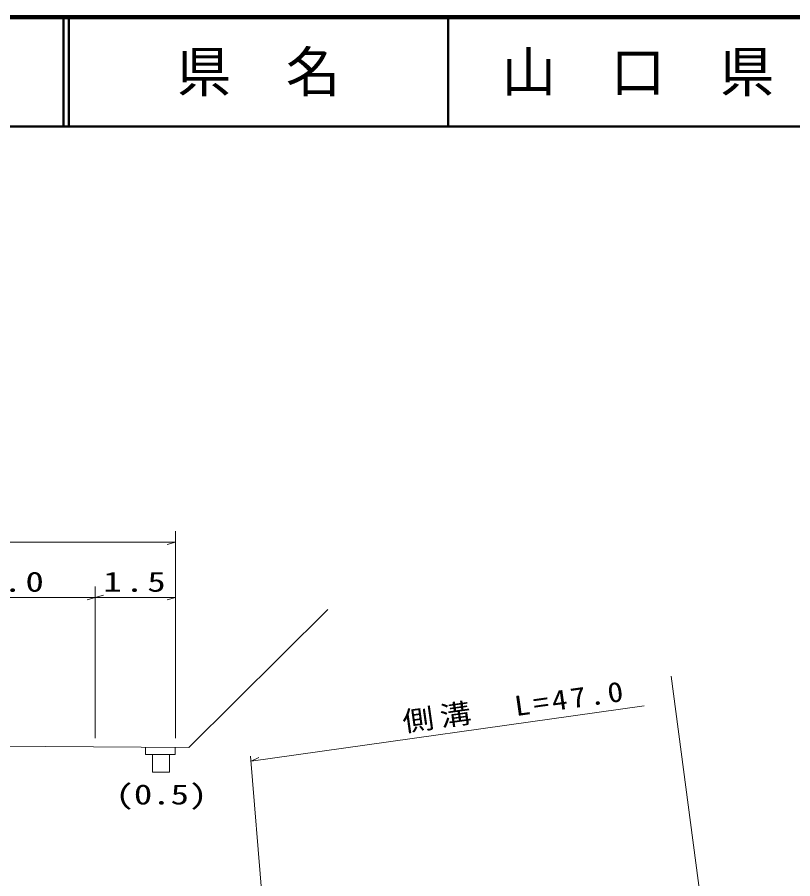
# Model space of a CAD drawing. Units: millimetres, scale not verified. Extents: x -24973 to 615027, y -198662 to 161338.
# Drawn here: x 228540 to 299592, y 82451 to 161338 of the extents above; entities that cross this region are included whole.
import ezdxf
from ezdxf.enums import TextEntityAlignment as Align

# ---------------------------------------------------------------- set-up
doc = ezdxf.new("R2010")
doc.units = ezdxf.units.MM
doc.header["$LTSCALE"] = 1000
for name, color, linetype, lineweight in [('M-TTL', 2, 'Continuous', 140), ('M-TTL-LINE', 7, 'Continuous', 50), ('S-BGD-CRST', 4, 'Continuous', 13), ('S-BGD-HTXT', 6, 'Continuous', 13)]:
    doc.layers.add(name, color=color, linetype=linetype, lineweight=lineweight)
doc.layers.add('M-TTL-TXT', color=7, linetype='Continuous')
doc.styles.add('ＭＳ ゴシック', font='')
doc.styles.get('ＭＳ ゴシック').set_extended_font_data('MS Gothic')

# ---------------------------------------------------------------- blocks, each defined once
blk = doc.blocks.new('BUHIN301')
at = {"layer": 'S-BGD-CRST'}
blk.add_line((0, 0), (-750, -216), dxfattribs=at)
blk = doc.blocks.new('BUHIN300')
at = {"layer": 'S-BGD-CRST'}
blk.add_line((0, 0), (750, 216), dxfattribs=at)

msp = doc.modelspace()

# ---------------------------------------------------------------- linework, layer by layer
at = {"layer": 'M-TTL'}
msp.add_line((615027, 161338), (-24973, 161338), dxfattribs=at)
at = {"layer": 'M-TTL-LINE'}
for p, q in [((232777, 161338), (232777, 151338)), ((233277, 161338), (233277, 151338)), ((268027, 161338), (268027, 151338)), ((-24973, 151338), (615027, 151338))]:
    msp.add_line(p, q, dxfattribs=at)
at = {"layer": 'S-BGD-CRST'}
for p, q in [((243027, 114275), (243027, 95311)), ((198004, 113275), (243027, 113275)), ((235695, 109203), (235695, 95311)), ((220690, 108203), (235695, 108203)), ((235695, 108203), (243027, 108203)), ((256998, 107092), (244268, 94475)), ((244268, 94475), (225671, 94616)), ((240302, 94505), (240302, 93817)), ((243022, 94484), (243022, 93817)), ((240302, 93817), (243022, 93817)), ((240947, 93817), (240947, 92198)), ((242493, 93817), (242493, 92198)), ((240947, 92198), (242493, 92198))]:
    msp.add_line(p, q, dxfattribs=at)
at = {"layer": 'S-BGD-HTXT'}
for p, q in [((294850, 52960), (288437, 100989)), ((249961, 93227), (285983, 98272)), ((253371, 51823), (249925, 93672)), ((249961, 93227), (250674, 93544))]:
    msp.add_line(p, q, dxfattribs=at)

# ---------------------------------------------------------------- block references
for name, p in [('BUHIN301', (243027, 113275)), ('BUHIN301', (235695, 108203)), ('BUHIN300', (235695, 108203)), ('BUHIN301', (243027, 108203))]:
    msp.add_blockref(name, p)

# ---------------------------------------------------------------- texts
at = {"layer": 'M-TTL-TXT', "style": 'ＭＳ ゴシック'}
for s, p in [('県\u3000名', (250652, 156338)), ('山\u3000口\u3000県', (285402, 156338))]:
    msp.add_text(s, height=3666, dxfattribs=at).set_placement(p, align=Align.MIDDLE_CENTER)
at = {"layer": 'S-BGD-CRST', "style": 'ＭＳ ゴシック', "width": 1.35}
msp.add_text('(0.5)', height=1833, dxfattribs=at).set_placement((237543, 88706), align=Align.BOTTOM_LEFT)
at = {"layer": 'S-BGD-CRST', "char_height": 1833, "attachment_point": 7, "style": 'ＭＳ ゴシック'}
for s, insert in [('\\T1.2;\\W1.35;3.0', (225255, 108703)), ('\\T1.2;\\W1.35;1.5', (236423, 108703))]:
    msp.add_mtext(s, dxfattribs=dict(at, insert=insert))
at = {"layer": 'S-BGD-HTXT', "insert": (264003, 95698), "char_height": 1833, "attachment_point": 7, "rotation": 8, "style": 'ＭＳ ゴシック'}
msp.add_mtext('\\T1.2;\\W1.15;側溝\u3000L=47.0', dxfattribs=at)

doc.saveas('drawing.dxf')
